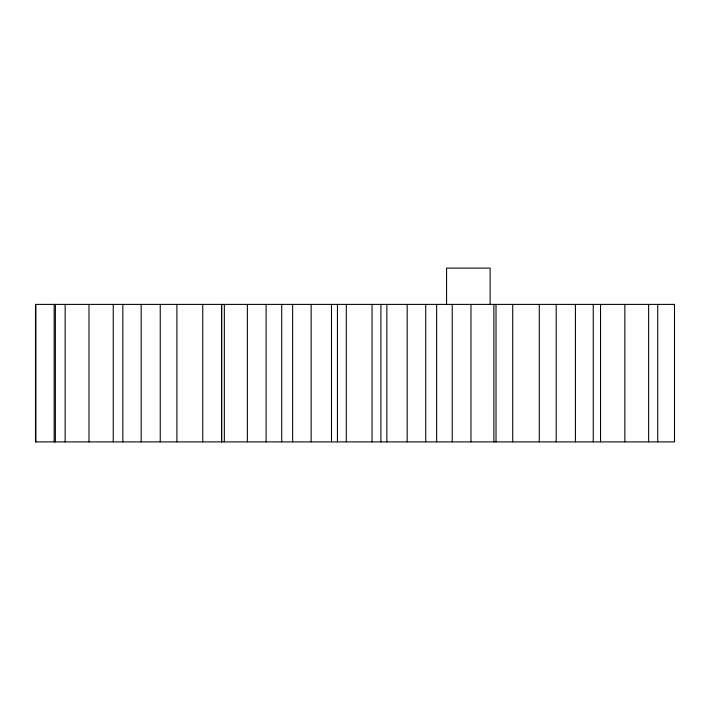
<?xml version="1.0" encoding="UTF-8"?>
<svg xmlns="http://www.w3.org/2000/svg" width="710" height="710" viewBox="0 0 710 710"><rect width="100%" height="100%" fill="white"/><g stroke="black" fill="none" stroke-linecap="round" stroke-linejoin="round"><path stroke-width="1.06" d="M657.744 304.395L657.744 441.895M648.62 304.395L648.62 441.895M624.844 304.395L624.844 441.895M600.536 304.395L600.536 441.895M593.249 304.395L593.249 441.895M575.419 304.395L575.419 441.895M556.187 304.395L556.187 441.895M539.272 304.395L539.272 441.895M512.718 304.395L512.718 441.895M496.015 304.395L496.015 441.895M493.867 304.395L493.867 441.895M490.122 304.395L490.122 268.105L446.572 268.105L446.572 304.395M470.97 304.395L470.97 441.895M452.234 304.395L452.234 441.895M436.641 304.395L436.641 441.895M425.725 304.395L425.725 441.895M407.185 304.395L407.185 441.895M386.861 304.395L386.861 441.895M380.897 304.395L380.897 441.895M372.049 304.395L372.049 441.895M346.294 304.395L346.294 441.895M337.445 304.395L337.445 441.895M331.49 304.395L331.49 441.895M311.166 304.395L311.166 441.895M292.627 304.395L292.627 441.895M281.71 304.395L281.71 441.895M266.108 304.395L266.108 441.895M247.382 304.395L247.382 441.895M224.342 304.395L224.342 441.895M221.715 304.395L221.715 441.895M221.529 304.395L221.529 441.895M202.749 304.395L202.749 441.895M176.914 304.395L176.914 441.895M160.238 304.395L160.238 441.895M141.184 304.395L141.184 441.895M122.839 304.395L122.839 441.895M113.254 304.395L113.254 441.895M88.998 304.395L88.998 441.895M65.142 304.395L65.142 441.895M55.371 304.395L55.371 441.895M54.146 304.395L54.146 441.895M35.864 304.395L35.864 441.895M674.5 304.395L35.5 304.395L35.5 441.895L674.5 441.895L674.5 304.395"/></g></svg>
